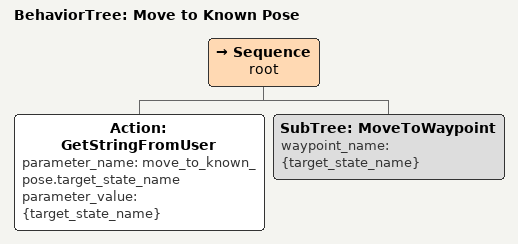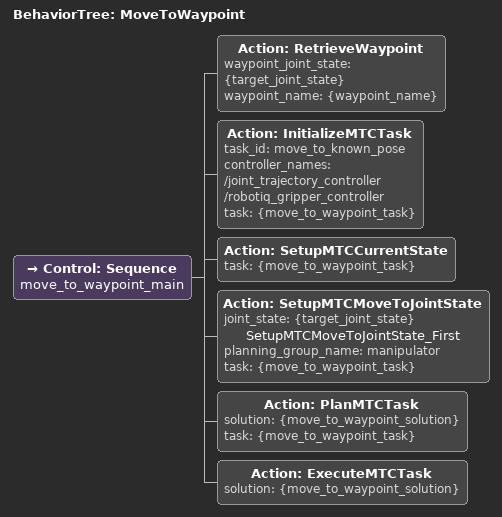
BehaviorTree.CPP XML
<?xml version="1.0"?>
<root BTCPP_format="4" main_tree_to_execute="Move to Known Pose">
    <BehaviorTree ID="Move to Known Pose" _description="Move to a known pose">
        <Sequence name="root">
            <Action ID="GetStringFromUser" parameter_name="move_to_known_pose.target_state_name" parameter_value="{target_state_name}"  />
            <SubTree ID="MoveToWaypoint" waypoint_name="{target_state_name}"/>
        </Sequence>
    </BehaviorTree>
    <BehaviorTree ID="MoveToWaypoint">
        <Control ID="Sequence" name="move_to_waypoint_main">
            <Action ID="RetrieveWaypoint" waypoint_joint_state="{target_joint_state}" waypoint_name="{waypoint_name}"/>
            <Action ID="InitializeMTCTask" task_id="move_to_known_pose" controller_names="/joint_trajectory_controller /robotiq_gripper_controller" task="{move_to_waypoint_task}"/>
            <Action ID="SetupMTCCurrentState" task="{move_to_waypoint_task}"/>
            <Action ID="SetupMTCMoveToJointState" joint_state="{target_joint_state}" name="SetupMTCMoveToJointState_First" planning_group_name="manipulator" task="{move_to_waypoint_task}"/>
            <Action ID="PlanMTCTask" solution="{move_to_waypoint_solution}" task="{move_to_waypoint_task}"/>
            <Action ID="ExecuteMTCTask" solution="{move_to_waypoint_solution}"/>
        </Control>
    </BehaviorTree>
</root>
